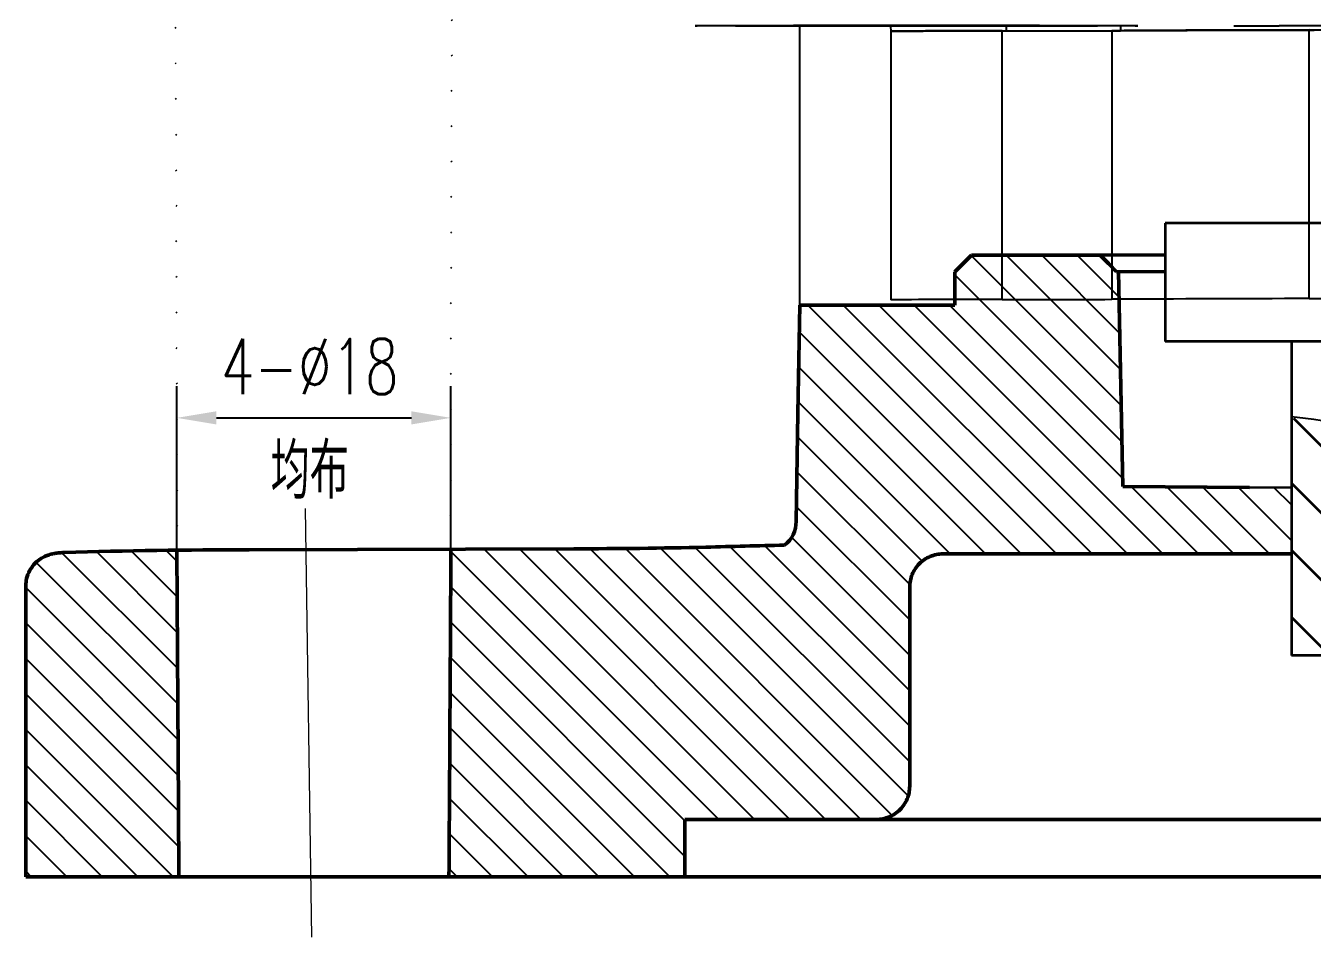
# Model space of a CAD drawing. Header units: millimetres. Extents: x 2642 to 4256, y 821 to 2003.
# Drawn here: x 3718.3 to 3799.7, y 1544.3 to 1602 of the extents above; entities that cross this region are included whole.
import ezdxf

# ---------------------------------------------------------------- set-up
doc = ezdxf.new("R2010")
doc.units = ezdxf.units.MM
doc.linetypes.add('CENTER', pattern=[50.8, 31.75, -6.35, 6.35, -6.35])
for name, color, linetype, lineweight in [('1', 7, 'Continuous', 0), ('2-粗实线', 4, 'Continuous', 35), ('CAXA3', 7, 'Continuous', 25)]:
    doc.layers.add(name, color=color, linetype=linetype, lineweight=lineweight)
doc.layers.add('5剖面线层', color=2, linetype='Continuous')
doc.layers.add('7标注层', color=4, linetype='Continuous')
doc.styles.add('TH_GBDIM', font='simplex.shx', dxfattribs={"width": 0.707, "bigfont": 'hzfs.shx'})
doc.dimstyles.new('TH_GBDIM', dxfattribs={"dimtxt": 3.5, "dimasz": 2.5, "dimexe": 2, "dimexo": 0, "dimgap": 1.5, "dimtad": 1, "dimdec": 1, "dimdsep": 46, "dimtxsty": 'TH_GBDIM', "dimcen": 2.5, "dimclrd": 130, "dimclre": 130, "dimclrt": 3, "dimadec": 0, "dimazin": 2, "dimtfac": 0.714286, "dimtdec": 1, "dimtmove": 0, "dimatfit": 3, "dimfxl": 0, "dimtzin": 0, "dimlwd": -1, "dimlwe": -1, "dimarcsym": 0})

# ---------------------------------------------------------------- blocks, each defined once
blk = doc.blocks.new('*D50')
at = {"layer": '7标注层', "color": 130, "transparency": 16777216}
for p, q in [((3727.84, 1568.764), (3727.84, 1579.137)), ((3745.183, 1568.825), (3745.183, 1579.137)), ((3730.34, 1577.137), (3742.683, 1577.137))]:
    blk.add_line(p, q, dxfattribs=at)
for points in [[(3730.34, 1577.554), (3730.34, 1576.721), (3727.84, 1577.137)], [(3742.683, 1577.554), (3742.683, 1576.721), (3745.183, 1577.137)]]:
    blk.add_solid(points, dxfattribs=at)
at = {"layer": 'Defpoints', "color": 0, "transparency": 16777216}
for p in [(3745.183, 1577.137), (3745.183, 1568.825), (3727.84, 1568.764)]:
    blk.add_point(p, dxfattribs=at)
at = {"layer": '7标注层', "color": 3, "transparency": 16777216, "char_height": 3.5, "attachment_point": 5, "style": 'TH_GBDIM'}
for s, insert in [('{4-%%c18}{}{}{', (3736.247, 1580.387)), ('{均布}}', (3736.247, 1573.772))]:
    blk.add_mtext(s, dxfattribs=dict(at, insert=insert))

msp = doc.modelspace()

# ---------------------------------------------------------------- hatches: boundary and pattern name
at = {"layer": '5剖面线层'}
h = msp.add_hatch(dxfattribs=at)
h.set_pattern_fill('ANSI31', color=256, scale=0.5, angle=90)
h.set_pattern_definition([(135, (6315.0344, -2390.8635), (-1.122532, -1.122532), [])])
edge = h.paths.add_edge_path()
edge.add_ellipse((3736.457, 1847.564), major_axis=(-0.136, 701.893), ratio=0.0134611, start_angle=113.403806, end_angle=115.255842, ccw=False)
edge.add_arc((3731.06, 1250.811), 317.97, 90.58015, 91.86389)
edge.add_spline(control_points=[(3720.718, 1568.612), (3720.639, 1568.608), (3720.471, 1568.599), (3720.289, 1568.582), (3720.109, 1568.561), (3719.894, 1568.519), (3719.64, 1568.442), (3719.347, 1568.31), (3719.022, 1568.091), (3718.703, 1567.767), (3718.447, 1567.342), (3718.293, 1566.892), (3718.291, 1566.59), (3718.276, 1566.465)], knot_values=[0, 0, 0, 0, 0.143587, 0.304606, 0.433091, 0.511146, 0.56537, 0.622966, 0.690996, 0.767047, 0.850218, 0.937974, 1, 1, 1, 1], degree=3, periodic=0)
edge.add_line((3718.276, 1566.465), (3718.279, 1548.092))
edge.add_line((3718.279, 1548.092), (3727.97, 1548.092))
edge = h.paths.add_edge_path()
edge.add_spline(control_points=[(3774.214, 1566.425), (3774.214, 1566.564), (3774.228, 1566.702), (3774.282, 1566.971), (3774.322, 1567.102), (3774.428, 1567.357), (3774.493, 1567.479), (3774.645, 1567.706), (3774.733, 1567.813), (3774.929, 1568.008), (3775.035, 1568.095), (3775.262, 1568.247), (3775.385, 1568.313), (3775.639, 1568.418), (3775.77, 1568.458), (3776.039, 1568.511), (3776.178, 1568.525), (3776.315, 1568.525)], knot_values=[0, 0, 0, 0, 0.125, 0.125, 0.25, 0.25, 0.375, 0.375, 0.5, 0.5, 0.625, 0.625, 0.75, 0.75, 0.875, 0.875, 1, 1, 1, 1], degree=3, periodic=0)
edge.add_line((3776.315, 1568.525), (3798.37, 1568.529))
edge.add_line((3798.37, 1568.529), (3798.37, 1572.746))
edge.add_line((3798.37, 1572.746), (3795.712, 1572.728))
edge.add_line((3795.712, 1572.728), (3787.697, 1572.787))
edge.add_line((3787.697, 1572.787), (3787.418, 1586.376))
edge.add_line((3787.418, 1586.376), (3787.31, 1586.376))
edge.add_line((3787.31, 1586.376), (3786.785, 1586.9))
edge.add_line((3786.785, 1586.9), (3786.26, 1587.425))
edge.add_line((3786.26, 1587.425), (3778.118, 1587.424))
edge.add_line((3778.118, 1587.424), (3777.592, 1586.899))
edge.add_line((3777.592, 1586.899), (3777.067, 1586.374))
edge.add_line((3777.067, 1586.374), (3777.066, 1584.274))
edge.add_line((3777.066, 1584.274), (3767.265, 1584.272))
edge.add_line((3767.265, 1584.272), (3767.144, 1577.429))
edge.add_line((3767.144, 1577.429), (3767.023, 1570.586))
edge.add_arc((3765.262, 1570.52), 1.762, -54.66619, 2.16996, ccw=False)
edge.add_arc((3780.168, 945.497), 623.74, 91.275674, 91.732412)
edge.add_arc((3752.756, 1943.449), 374.595, 270.03216, 271.30865, ccw=False)
edge.add_line((3752.966, 1568.854), (3745.183, 1568.825))
edge.add_ellipse((3736.457, 1847.564), major_axis=(-0.136, 701.893), ratio=0.0134611, start_angle=244.74386, end_angle=246.601321, ccw=False)
edge.add_line((3745.06, 1548.092), (3759.994, 1548.092))
edge.add_line((3759.994, 1548.092), (3759.994, 1551.724))
edge.add_line((3759.994, 1551.724), (3772.101, 1551.724))
edge.add_spline(control_points=[(3772.101, 1551.724), (3772.248, 1551.726), (3772.387, 1551.74), (3772.656, 1551.793), (3772.787, 1551.833), (3773.041, 1551.938), (3773.164, 1552.004), (3773.392, 1552.156), (3773.498, 1552.243), (3773.694, 1552.439), (3773.781, 1552.545), (3773.933, 1552.772), (3773.999, 1552.895), (3774.104, 1553.149), (3774.144, 1553.28), (3774.198, 1553.549), (3774.212, 1553.687), (3774.212, 1553.826)], knot_values=[0, 0, 0, 0, 0.125, 0.125, 0.25, 0.25, 0.375, 0.375, 0.5, 0.5, 0.625, 0.625, 0.75, 0.75, 0.875, 0.875, 1, 1, 1, 1], degree=3, periodic=0)
edge.add_line((3774.212, 1553.826), (3774.214, 1566.555))
h.paths.add_polyline_path([(3899.919, 1584.835), (3893.713, 1584.835), (3893.712, 1586.374), (3893.187, 1586.899), (3892.662, 1587.424), (3884.519, 1587.425), (3883.994, 1586.9), (3883.359, 1586.266), (3883.083, 1572.787), (3872.409, 1572.709), (3872.409, 1569.059), (3878.43, 1569.088), (3899.919, 1569.088)])
edge = h.paths.add_edge_path()
edge.add_spline(control_points=[(3920.223, 1571.124), (3920.222, 1570.957), (3920.244, 1570.797), (3920.324, 1570.483), (3920.383, 1570.327), (3920.611, 1569.894), (3920.831, 1569.641), (3921.096, 1569.452)], knot_values=[0, 0, 0, 0, 0.25, 0.25, 0.5, 0.5, 1, 1, 1, 1], degree=3, periodic=0)
edge.add_spline(control_points=[(3921.096, 1569.452), (3921.232, 1569.354), (3921.354, 1569.243), (3921.471, 1569.108), (3921.479, 1569.098), (3921.487, 1569.088)], knot_values=[0, 0, 0, 0, 0.25, 0.25, 0.269528, 0.269528, 0.269528, 0.269528], degree=3, periodic=0)
edge.add_line((3921.487, 1569.088), (3913.551, 1569.088))
edge.add_line((3913.551, 1569.088), (3913.551, 1584.835))
edge.add_line((3913.551, 1584.835), (3919.979, 1584.835))
edge.add_line((3919.979, 1584.835), (3919.984, 1584.835))
edge.add_line((3919.984, 1584.835), (3920.223, 1571.124))
h.paths.add_polyline_path([(3926.002, 1566.988, 0.414214), (3923.902, 1569.088), (3913.716, 1569.088), (3913.735, 1552.291), (3913.735, 1548.092), (3917.228, 1548.092), (3921.973, 1548.092), (3924.002, 1548.092), (3926.002, 1548.092)])

# ---------------------------------------------------------------- linework, layer by layer
msp.add_line((3767.265, 1584.272), (3767.265, 1601.927))
at = {"color": 7, "linetype": 'Continuous', "lineweight": 25}
for p, q in [((3772.99, 1601.908), (3773.011, 1601.606)), ((3773.011, 1601.606), (3773.011, 1584.606)), ((3780.067, 1584.626), (3780.067, 1601.626)), ((3780.347, 1601.626), (3780.342, 1601.909)), ((3787.006, 1601.64), (3787.006, 1584.64)), ((3787.544, 1601.917), (3787.563, 1601.643)), ((3806.343, 1601.944), (3797.596, 1601.944)), ((3799.49, 1584.683), (3799.49, 1601.683))]:
    msp.add_line(p, q, dxfattribs=at)
at = {"lineweight": 50}
for p, q in [((3786.26, 1587.425), (3778.118, 1587.424)), ((3786.26, 1587.425), (3790.39, 1587.448)), ((3777.067, 1586.374), (3777.066, 1584.274)), ((3790.39, 1586.393), (3787.31, 1586.376)), ((3787.417, 1586.395), (3787.697, 1572.787)), ((3767.265, 1584.272), (3777.066, 1584.274)), ((3787.697, 1572.787), (3795.712, 1572.728)), ((3752.966, 1568.854), (3732.418, 1568.777)), ((3776.315, 1568.525), (3798.37, 1568.529)), ((3718.276, 1566.465), (3718.279, 1548.092)), ((3774.214, 1566.425), (3774.212, 1553.826)), ((3759.994, 1551.724), (3817.94, 1551.726)), ((3759.994, 1551.724), (3759.994, 1548.092)), ((3718.279, 1548.092), (3843.213, 1548.092))]:
    msp.add_line(p, q, dxfattribs=at)
at = {"lineweight": 50, "flags": 128}
for points in [[(3778.118, 1587.424), (3777.592, 1586.899), (3777.067, 1586.374)], [(3787.31, 1586.376), (3786.785, 1586.9), (3786.26, 1587.425)], [(3767.023, 1570.586), (3767.144, 1577.429), (3767.265, 1584.272)]]:
    msp.add_lwpolyline(points, dxfattribs=at)
at = {"color": 7, "linetype": 'Continuous', "lineweight": 25}
for centre, radius, start, end in [((3778.684, 829.088), 772.539, 89.897391, 90.420712), ((3780.343, 3182.457), 1580.832, 269.990013, 270.241488), ((3804.56, -1649.68), 3251.367, 90.089346, 90.30934), ((3798.979, 2084.788), 483.105, 270.06054, 270.37656), ((3778.684, 812.088), 772.539, 89.897391, 90.420712), ((3780.343, 3165.457), 1580.832, 269.990013, 270.241488), ((3804.56, -1666.68), 3251.367, 90.089346, 90.30934), ((3798.979, 2067.788), 483.105, 270.06054, 270.37656)]:
    msp.add_arc(centre, radius, start, end, dxfattribs=at)
at = {"lineweight": 50}
for centre, radius, start, end in [((3765.262, 1570.52), 1.762, 305.33381, 2.16996), ((3752.756, 1943.449), 374.595, 270.03216, 271.30865), ((3780.168, 945.497), 623.74, 91.275674, 91.732412), ((3731.06, 1250.811), 317.97, 89.75529, 91.86389)]:
    msp.add_arc(centre, radius, start, end, dxfattribs=at)
for start_param, end_param in [(4.271586, 4.304005), (1.97927, 2.011594)]:
    msp.add_ellipse((3736.457, 1847.564), major_axis=(-0.136, 701.893), ratio=0.013461, start_param=start_param, end_param=end_param, dxfattribs=at)
at = {"color": 7, "linetype": 'Continuous', "lineweight": 25}
for points in [[(3760.643, 1601.953), (3760.695, 1601.955), (3760.799, 1601.958), (3761.632, 1601.964), (3762.926, 1601.969), (3764.68, 1601.974), (3766.815, 1601.978), (3769.251, 1601.98), (3771.894, 1601.982), (3774.643, 1601.983), (3777.392, 1601.982), (3780.035, 1601.98), (3782.471, 1601.978), (3784.606, 1601.974), (3786.36, 1601.969), (3787.654, 1601.964), (3788.487, 1601.958), (3788.591, 1601.954), (3788.643, 1601.952)], [(3788.643, 1601.952), (3788.591, 1601.95), (3788.487, 1601.947), (3787.654, 1601.941), (3786.36, 1601.936), (3784.606, 1601.931), (3782.471, 1601.927), (3780.035, 1601.925), (3777.392, 1601.923), (3774.643, 1601.922), (3771.894, 1601.923), (3769.251, 1601.925), (3766.815, 1601.928), (3764.68, 1601.931), (3762.926, 1601.936), (3761.632, 1601.941), (3760.799, 1601.947), (3760.695, 1601.951), (3760.643, 1601.953)], [(3773.011, 1601.606), (3773.115, 1601.608), (3773.322, 1601.613), (3774.943, 1601.619), (3777.314, 1601.624), (3779.336, 1601.625), (3780.347, 1601.626)], [(3780.347, 1601.626), (3781.162, 1601.626), (3782.792, 1601.628), (3784.881, 1601.631), (3786.582, 1601.635), (3787.236, 1601.638), (3787.563, 1601.64)]]:
    msp.add_open_spline(points, degree=3, dxfattribs=at)
for points, knots in [([(3787.563, 1601.64), (3788.241, 1601.644), (3789.599, 1601.652), (3792.427, 1601.663), (3795.815, 1601.673), (3799.073, 1601.681), (3801.358, 1601.685), (3802.154, 1601.687)], [0, 0, 0, 0, 0.220498, 0.440997, 0.661495, 0.881994, 1, 1, 1, 1]), ([(3794.728, 1601.939), (3794.849, 1601.94), (3795.091, 1601.941), (3795.784, 1601.943), (3796.64, 1601.944), (3797.277, 1601.944), (3797.596, 1601.944)], [0, 0, 0, 0, 0.2496449, 0.5001084, 0.750039, 1, 1, 1, 1])]:
    msp.add_open_spline(points, degree=3, knots=knots, dxfattribs=at)
at = {"lineweight": 50}
for points, knots in [([(3720.718, 1568.612), (3720.639, 1568.608), (3720.471, 1568.599), (3720.289, 1568.582), (3720.109, 1568.561), (3719.894, 1568.519), (3719.64, 1568.442), (3719.347, 1568.31), (3719.022, 1568.091), (3718.703, 1567.767), (3718.447, 1567.342), (3718.293, 1566.892), (3718.291, 1566.59), (3718.276, 1566.465)], [0, 0, 0, 0, 0.143587, 0.304606, 0.433091, 0.511146, 0.56537, 0.622966, 0.690996, 0.767047, 0.850218, 0.937974, 1, 1, 1, 1]), ([(3776.315, 1568.525), (3776.178, 1568.525), (3776.039, 1568.511), (3775.77, 1568.458), (3775.639, 1568.418), (3775.385, 1568.313), (3775.262, 1568.247), (3775.035, 1568.095), (3774.929, 1568.008), (3774.733, 1567.813), (3774.645, 1567.706), (3774.493, 1567.479), (3774.428, 1567.357), (3774.322, 1567.102), (3774.282, 1566.971), (3774.228, 1566.702), (3774.214, 1566.564), (3774.214, 1566.425)], [0, 0, 0, 0, 0.125, 0.125, 0.25, 0.25, 0.375, 0.375, 0.5, 0.5, 0.625, 0.625, 0.75, 0.75, 0.875, 0.875, 1, 1, 1, 1]), ([(3772.101, 1551.724), (3772.248, 1551.726), (3772.387, 1551.74), (3772.656, 1551.793), (3772.787, 1551.833), (3773.041, 1551.938), (3773.164, 1552.004), (3773.392, 1552.156), (3773.498, 1552.243), (3773.694, 1552.439), (3773.781, 1552.545), (3773.933, 1552.772), (3773.999, 1552.895), (3774.104, 1553.149), (3774.144, 1553.28), (3774.198, 1553.549), (3774.212, 1553.687), (3774.212, 1553.826)], [0, 0, 0, 0, 0.125, 0.125, 0.25, 0.25, 0.375, 0.375, 0.5, 0.5, 0.625, 0.625, 0.75, 0.75, 0.875, 0.875, 1, 1, 1, 1])]:
    msp.add_open_spline(points, degree=3, knots=knots, dxfattribs=at)
at = {"layer": '1', "color": 1, "linetype": 'CENTER'}
msp.add_line((3735.962, 1571.403), (3736.355, 1544.266), dxfattribs=at)
at = {"layer": '2-粗实线'}
for p, q in [((3822.89, 1589.468), (3790.39, 1589.468)), ((3790.39, 1589.468), (3790.39, 1581.968)), ((3822.89, 1581.968), (3790.39, 1581.968)), ((3798.37, 1581.968), (3798.37, 1562.092)), ((3798.499, 1577.114), (3810.39, 1565.223)), ((3798.37, 1573), (3809.278, 1562.092)), ((3795.712, 1572.728), (3798.37, 1572.746)), ((3798.37, 1568.757), (3805.036, 1562.092)), ((3798.37, 1564.514), (3800.793, 1562.092)), ((3823.29, 1562.092), (3798.37, 1562.092))]:
    msp.add_line(p, q, dxfattribs=at)
at = {"layer": 'CAXA3', "color": 4, "linetype": 'Continuous', "lineweight": 25}
msp.add_open_spline([(3872.409, 1575.625), (3871.096, 1575.969), (3860.828, 1578.292), (3841.882, 1577.309), (3818.808, 1570.123), (3805.011, 1576.415), (3798.845, 1577.152), (3798.37, 1577.197)], degree=3, knots=[8.400605, 8.400605, 8.400605, 8.400605, 12.473214, 40.03623, 64.722873, 82.051213, 83.491903, 83.491903, 83.491903, 83.491903], dxfattribs=at)

# ---------------------------------------------------------------- dimensions: what is measured, and where the dimension line sits
at = {"layer": '7标注层'}
dim = msp.add_linear_dim(base=(3745.183, 1577.137), p1=(3727.84, 1568.764), p2=(3745.183, 1568.825), text='{4-%%c18}{}{}{\\X{均布}}', dimstyle='TH_GBDIM', dxfattribs=at)
dim.commit()
dim.dimension.update_dxf_attribs({"geometry": '*D50', "text_midpoint": (3736.247, 1577.137), "dimtype": 160})

doc.saveas('drawing.dxf')
